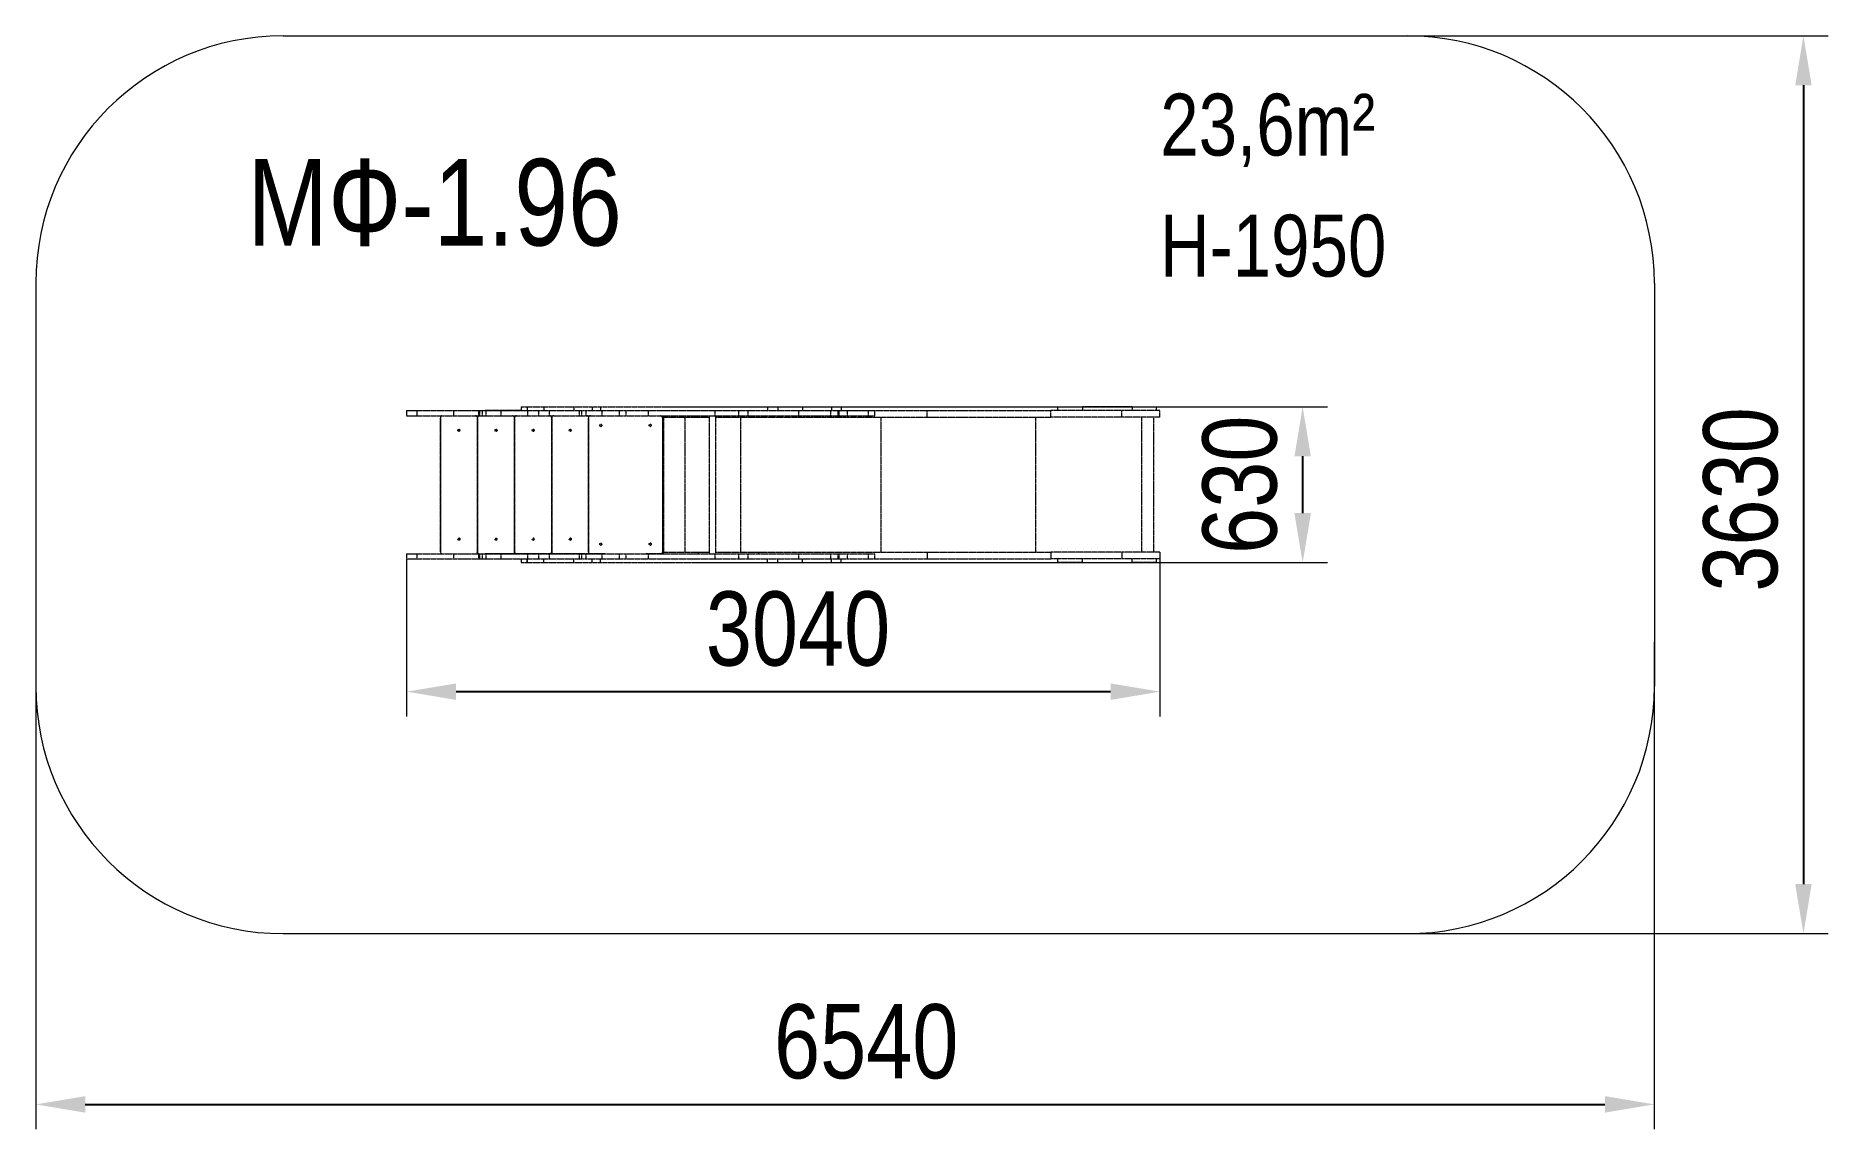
# Model space of a CAD drawing. Header units: millimetres. Extents: x -3045 to 4206, y -2463 to 1957.
import ezdxf

# ---------------------------------------------------------------- set-up
doc = ezdxf.new("R2010")
doc.units = ezdxf.units.MM
doc.linetypes.add('HIDDEN', pattern=[1.905, 1.27, -0.635])
for name, color, linetype in [('DIKOM_АРТИКУЛ', 7, 'Continuous'), ('DIKOM_ЗОНА', 90, 'Continuous'), ('DIKOM_ОБЪЕКТ', 7, 'Continuous'), ('DIKOM_РАЗМЕР_ЗОНА', 7, 'Continuous'), ('DIKOM_РАЗМЕР_ОБЪЕКТА', 7, 'Continuous')]:
    doc.layers.add(name, color=color, linetype=linetype)
doc.styles.add('style1', font='arialbd.ttf', dxfattribs={"width": 0.8})
doc.dimstyles.new('1-50', dxfattribs={"dimtxt": 300, "dimasz": 200, "dimexe": 100, "dimexo": 0, "dimgap": 100, "dimtad": 1, "dimtxsty": 'style1', "dimcen": 200, "dimclrd": 7, "dimclre": 7, "dimclrt": 7, "dimadec": 1, "dimazin": 2, "dimtfac": 1, "dimtmove": 0, "dimatfit": 2, "dimfxl": 0, "dimlwd": 25, "dimlwe": 18, "dimarcsym": 0})

# ---------------------------------------------------------------- blocks, each defined once
blk = doc.blocks.new('*D9')
at = {"layer": 'Defpoints', "color": 0, "transparency": 16777216}
for p in [(-492, 457.5), (-375.8, -172.3), (2079.7, -172.3)]:
    blk.add_point(p, dxfattribs=at)
at = {"layer": 'DIKOM_РАЗМЕР_ОБЪЕКТА', "color": 7, "lineweight": 18, "transparency": 16777216}
for p, q in [((-492, 457.5), (2179.7, 457.5)), ((-375.8, -172.3), (2179.7, -172.3))]:
    blk.add_line(p, q, dxfattribs=at)
at = {"layer": 'DIKOM_РАЗМЕР_ОБЪЕКТА', "color": 7, "lineweight": 25, "transparency": 16777216}
blk.add_line((2079.7, 257.5), (2079.7, 27.7), dxfattribs=at)
at = {"layer": 'DIKOM_РАЗМЕР_ОБЪЕКТА', "color": 7, "transparency": 16777216}
for points in [[(2046.4, 257.5), (2113, 257.5), (2079.7, 457.5)], [(2046.4, 27.7), (2113, 27.7), (2079.7, -172.3)]]:
    blk.add_solid(points, dxfattribs=at)
at = {"layer": 'DIKOM_РАЗМЕР_ОБЪЕКТА', "color": 7, "transparency": 16777216, "insert": (1826.4, 142.6), "char_height": 300, "attachment_point": 5, "rotation": 90, "style": 'style1'}
blk.add_mtext('{\\fArial|b0|i0|c204|p34;630}', dxfattribs=at)
blk = doc.blocks.new('*D10')
at = {"layer": 'Defpoints', "color": 0, "transparency": 16777216}
for p in [(-1545.3, -157.4), (1502.4, -157.4), (1502.4, -694)]:
    blk.add_point(p, dxfattribs=at)
at = {"layer": 'DIKOM_РАЗМЕР_ОБЪЕКТА', "color": 7, "lineweight": 18, "transparency": 16777216}
for p, q in [((-1545.3, -157.4), (-1545.3, -794)), ((1502.4, -157.4), (1502.4, -794))]:
    blk.add_line(p, q, dxfattribs=at)
at = {"layer": 'DIKOM_РАЗМЕР_ОБЪЕКТА', "color": 7, "lineweight": 25, "transparency": 16777216}
blk.add_line((-1345.3, -694), (1302.4, -694), dxfattribs=at)
at = {"layer": 'DIKOM_РАЗМЕР_ОБЪЕКТА', "color": 7, "transparency": 16777216}
for points in [[(-1345.3, -660.7), (-1345.3, -727.4), (-1545.3, -694)], [(1302.4, -660.7), (1302.4, -727.4), (1502.4, -694)]]:
    blk.add_solid(points, dxfattribs=at)
at = {"layer": 'DIKOM_РАЗМЕР_ОБЪЕКТА', "color": 7, "transparency": 16777216, "insert": (38.1, -440.7), "char_height": 300, "attachment_point": 5, "style": 'style1'}
blk.add_mtext('{\\fArial|b0|i0|c204|p34;3040}', dxfattribs=at)
blk = doc.blocks.new('*D11')
at = {"layer": 'Defpoints', "color": 0, "transparency": 16777216}
for p in [(2256.4, 1957.5), (2256.4, -1672.3), (4105.6, -1672.3)]:
    blk.add_point(p, dxfattribs=at)
at = {"layer": 'DIKOM_РАЗМЕР_ЗОНА', "color": 7, "lineweight": 18, "transparency": 16777216}
for p, q in [((2256.4, 1957.5), (4205.6, 1957.5)), ((2256.4, -1672.3), (4205.6, -1672.3))]:
    blk.add_line(p, q, dxfattribs=at)
at = {"layer": 'DIKOM_РАЗМЕР_ЗОНА', "color": 7, "lineweight": 25, "transparency": 16777216}
blk.add_line((4105.6, 1757.5), (4105.6, -1472.3), dxfattribs=at)
at = {"layer": 'DIKOM_РАЗМЕР_ЗОНА', "color": 7, "transparency": 16777216}
for points in [[(4072.3, 1757.5), (4138.9, 1757.5), (4105.6, 1957.5)], [(4072.3, -1472.3), (4138.9, -1472.3), (4105.6, -1672.3)]]:
    blk.add_solid(points, dxfattribs=at)
at = {"layer": 'DIKOM_РАЗМЕР_ЗОНА', "color": 7, "transparency": 16777216, "insert": (3852.3, 83.1), "char_height": 300, "attachment_point": 5, "rotation": 90, "style": 'style1'}
blk.add_mtext('{\\fArial|b0|i0|c204|p34;3630}', dxfattribs=at)
blk = doc.blocks.new('*D12')
at = {"layer": 'Defpoints', "color": 0, "transparency": 16777216}
for p in [(-3045.3, -493.3), (3502.4, -493.3), (3502.4, -2362.7)]:
    blk.add_point(p, dxfattribs=at)
at = {"layer": 'DIKOM_РАЗМЕР_ЗОНА', "color": 7, "lineweight": 18, "transparency": 16777216}
for p, q in [((-3045.3, -493.3), (-3045.3, -2462.7)), ((3502.4, -493.3), (3502.4, -2462.7))]:
    blk.add_line(p, q, dxfattribs=at)
at = {"layer": 'DIKOM_РАЗМЕР_ЗОНА', "color": 7, "lineweight": 25, "transparency": 16777216}
blk.add_line((-2845.3, -2362.7), (3302.4, -2362.7), dxfattribs=at)
at = {"layer": 'DIKOM_РАЗМЕР_ЗОНА', "color": 7, "transparency": 16777216}
for points in [[(-2845.3, -2329.4), (-2845.3, -2396.1), (-3045.3, -2362.7)], [(3302.4, -2329.4), (3302.4, -2396.1), (3502.4, -2362.7)]]:
    blk.add_solid(points, dxfattribs=at)
at = {"layer": 'DIKOM_РАЗМЕР_ЗОНА', "color": 7, "transparency": 16777216, "insert": (314.1, -2109.6), "char_height": 300, "attachment_point": 5, "style": 'style1'}
blk.add_mtext('{\\fArial|b0|i0|c204|p34;6540}', dxfattribs=at)

msp = doc.modelspace()

# ---------------------------------------------------------------- linework, layer by layer
at = {"layer": 'DIKOM_ЗОНА', "color": 3, "lineweight": 15}
for p, q in [((-2045.272, 1957.453), (2502.438, 1957.453)), ((-3045.272, 957.453), (-3045.272, -672.347)), ((3502.438, 957.453), (3502.438, -672.347)), ((-2045.272, -1672.347), (2502.438, -1672.347))]:
    msp.add_line(p, q, dxfattribs=at)
for centre, start, end in [((-2045.272, 957.453), 90, 180), ((2502.438, 957.453), 0, 90), ((-2045.272, -672.347), 180, 270), ((2502.438, -672.347), 270, 0)]:
    msp.add_arc(centre, 1000, start, end, dxfattribs=at)
at = {"layer": 'DIKOM_ОБЪЕКТ', "color": 7, "linetype": 'HIDDEN', "lineweight": 15}
for p, q in [((-1545.272, 442.553), (-1545.272, 421.553)), ((-1545.272, 442.553), (-1504.528, 442.553)), ((-1504.528, 442.553), (-1504.528, 421.553)), ((-1504.528, 442.553), (-1355.296, 442.553)), ((-1355.296, 442.553), (-1355.296, 421.553)), ((-1355.296, 442.553), (-1254.017, 442.553)), ((-1254.017, 442.553), (-1254.017, 421.553)), ((-1254.017, 442.553), (-1228.008, 442.553)), ((-1250.376, 442.453), (-1250.376, 421.553)), ((-1250.376, 442.453), (-1240.267, 442.453)), ((-1240.267, 442.453), (-1240.267, 421.553)), ((-1240.267, 442.453), (-1225.195, 442.453)), ((-1228.008, 442.553), (-1228.008, 442.453)), ((-1081.795, 442.553), (-1228.008, 442.553)), ((-1225.195, 442.453), (-1225.195, 421.553)), ((-1225.195, 442.453), (-1224.389, 442.453)), ((-1224.389, 442.453), (-1224.389, 421.553)), ((-1224.389, 442.453), (-1163.873, 442.453)), ((-1163.873, 442.453), (-1163.873, 421.553)), ((-1163.873, 442.453), (-1057.472, 442.453)), ((-1081.795, 457.453), (-1081.795, 442.453)), ((-1081.795, 457.453), (-1057.472, 457.453)), ((-1057.472, 457.453), (-1057.472, 442.453)), ((-1057.472, 457.453), (-1057.067, 457.453)), ((-1057.472, 442.453), (-1057.067, 442.453)), ((-1057.067, 457.453), (-1057.067, 442.453)), ((-1057.067, 457.453), (-990.447, 457.453)), ((-1057.067, 442.453), (-990.447, 442.453)), ((-1055.916, 442.453), (-1055.916, 421.553)), ((-1011.275, 442.453), (-1011.275, 421.553)), ((-990.447, 457.453), (-990.447, 442.453)), ((-990.447, 457.453), (-869.2, 457.453)), ((-990.447, 442.453), (-869.2, 442.453)), ((-968.868, 442.453), (-968.868, 421.553)), ((-869.2, 457.453), (-869.2, 442.453)), ((-869.2, 457.453), (-795.241, 457.453)), ((-869.2, 442.453), (-830.665, 442.453)), ((-847.36, 442.453), (-847.36, 421.553)), ((-837.47, 442.453), (-837.47, 421.553)), ((-830.665, 442.453), (-819.905, 442.453)), ((-819.905, 442.453), (-819.905, 421.553)), ((-819.905, 442.453), (-754.995, 442.453)), ((-795.241, 457.453), (-795.241, 442.453)), ((-795.241, 457.453), (-760.508, 457.453)), ((-760.508, 457.453), (-760.508, 442.453)), ((-760.508, 457.453), (-85.342, 457.453)), ((-754.995, 442.453), (-754.995, 421.553)), ((-754.995, 442.453), (-685.697, 442.453)), ((-685.697, 442.453), (-685.697, 421.553)), ((-685.697, 442.453), (-658.832, 442.453)), ((-658.832, 442.453), (-658.832, 421.553)), ((-658.832, 442.453), (-567.934, 442.453)), ((-567.934, 442.453), (-567.934, 421.553)), ((-567.934, 442.453), (-299.036, 442.453)), ((-299.036, 442.453), (-299.036, 421.553)), ((-299.036, 442.453), (-202.949, 442.453)), ((-202.949, 442.453), (-202.949, 421.553)), ((-202.949, 442.453), (-164.396, 442.453)), ((-164.396, 442.453), (-164.396, 421.553)), ((-164.396, 442.453), (40.395, 442.453)), ((-85.342, 457.453), (-85.342, 442.453)), ((-85.342, 457.453), (-44.113, 457.453)), ((-44.113, 457.453), (-44.113, 442.453)), ((-44.113, 457.453), (56.488, 457.453)), ((40.395, 442.453), (40.395, 421.553)), ((40.395, 442.453), (169.352, 442.453)), ((56.488, 457.453), (56.488, 442.453)), ((56.488, 457.453), (173.947, 457.453)), ((169.352, 442.453), (169.352, 421.553)), ((169.352, 442.453), (199.657, 442.453)), ((173.947, 457.453), (173.947, 442.453)), ((173.947, 457.453), (213.263, 457.453)), ((199.657, 442.453), (199.657, 421.553)), ((199.657, 442.453), (205.047, 442.453)), ((205.047, 421.553), (205.047, 442.453)), ((205.047, 442.453), (236.814, 442.453)), ((213.263, 457.453), (213.263, 442.453)), ((213.263, 442.553), (560.883, 442.553)), ((236.814, 442.453), (236.814, 421.553)), ((236.814, 442.453), (321.347, 442.453)), ((321.347, 442.453), (321.347, 421.553)), ((321.347, 442.453), (349.463, 442.453)), ((349.463, 421.553), (349.463, 442.453)), ((560.883, 415.553), (560.883, 442.553)), ((560.883, 442.553), (1061.151, 442.553)), ((1061.151, 415.553), (1061.151, 442.553)), ((1348.022, 442.553), (1061.151, 442.553)), ((1087.885, 457.553), (1087.885, 442.553)), ((1087.885, 457.553), (1189.63, 457.553)), ((1189.63, 457.553), (1189.63, 442.553)), ((1389.599, 457.553), (1189.63, 457.553)), ((1348.022, 415.553), (1348.022, 442.553)), ((1502.438, 442.553), (1348.022, 442.553)), ((1389.599, 457.553), (1389.599, 442.553)), ((1389.599, 457.553), (1487.854, 457.553)), ((1487.854, 442.553), (1487.854, 457.553)), ((1502.438, 415.553), (1502.438, 442.553)), ((-1545.272, 421.553), (-1504.528, 421.553)), ((-1504.528, 421.553), (-1355.296, 421.553)), ((-1408.813, 413.553), (-1408.823, 413.553)), ((-1408.823, 413.553), (-1408.823, -128.447)), ((-1408.813, -128.447), (-1408.813, 413.553)), ((-1355.296, 421.553), (-1254.017, 421.553)), ((-1258.813, 413.553), (-1258.813, -128.447)), ((-1258.589, 413.553), (-1258.599, 413.553)), ((-1258.599, 413.553), (-1258.599, -128.447)), ((-1258.589, -128.447), (-1258.589, 413.553)), ((-1254.017, 421.553), (-1250.376, 421.553)), ((-1250.376, 421.553), (-1240.267, 421.553)), ((-1240.267, 421.553), (-1225.195, 421.553)), ((-1225.195, 421.553), (-1224.389, 421.553)), ((-1224.389, 421.553), (-1163.873, 421.553)), ((-1187.579, 362.553), (-1179.609, 362.553)), ((-1163.873, 421.553), (-1055.916, 421.553)), ((-1108.589, 413.553), (-1108.589, -128.447)), ((-1108.375, 413.553), (-1108.375, -128.447)), ((-1108.365, 413.553), (-1108.375, 413.553)), ((-1108.365, -128.447), (-1108.365, 413.553)), ((-1055.916, 421.553), (-1011.275, 421.553)), ((-1011.275, 421.553), (-968.868, 421.553)), ((-968.868, 421.553), (-847.36, 421.553)), ((-958.365, 413.553), (-958.365, -128.447)), ((-958.141, 413.553), (-958.151, 413.553)), ((-958.151, 413.553), (-958.151, -128.447)), ((-958.141, -128.447), (-958.141, 413.553)), ((-847.36, 421.553), (-837.47, 421.553)), ((-837.47, 421.553), (-819.905, 421.553)), ((-819.905, 421.553), (-754.995, 421.553)), ((-809.917, 413.553), (-809.928, 413.553)), ((-809.928, 413.553), (-809.928, -128.447)), ((-809.917, -128.447), (-809.917, 413.553)), ((-754.995, 421.553), (-685.697, 421.553)), ((-685.697, 421.553), (-658.832, 421.553)), ((-658.832, 421.553), (-567.934, 421.553)), ((-567.934, 421.553), (-299.036, 421.553)), ((-509.918, 413.553), (-509.918, -128.447)), ((-509.484, 421.553), (-509.484, -136.547)), ((-507.984, 415.553), (-507.984, 421.553)), ((-507.984, 415.553), (-366.109, 415.553)), ((-506.484, 415.553), (-506.484, -130.447)), ((-419.945, 415.553), (-419.945, -130.447)), ((-366.109, 415.553), (-366.109, 421.553)), ((-366.109, 415.553), (-321.484, 415.553)), ((-321.484, 421.553), (-321.484, -136.547)), ((-299.036, 421.553), (-202.949, 421.553)), ((-294.484, -136.547), (-294.484, 421.553)), ((-294.484, 415.553), (-122.176, 415.553)), ((-202.949, 421.553), (-164.396, 421.553)), ((-194.97, 415.553), (-194.97, -130.447)), ((-164.396, 421.553), (40.395, 421.553)), ((-122.176, 415.553), (-122.176, 421.553)), ((-122.176, 415.553), (560.883, 415.553)), ((40.395, 421.553), (169.352, 421.553)), ((169.352, 421.553), (199.657, 421.553)), ((199.657, 421.553), (205.047, 421.553)), ((205.047, 421.553), (236.814, 421.553)), ((236.814, 421.553), (321.347, 421.553)), ((321.347, 421.553), (349.463, 421.553)), ((373.438, 415.553), (373.438, -130.447)), ((560.883, 415.553), (1061.151, 415.553)), ((998.773, 415.553), (998.773, -130.447)), ((1348.022, 415.553), (1061.151, 415.553)), ((1502.438, 415.553), (1348.022, 415.553)), ((1428.311, 415.553), (1428.311, -130.447)), ((1477.438, -130.447), (1477.438, 415.553)), ((-1545.272, -136.447), (-1545.272, -157.447)), ((-1545.272, -136.447), (-1504.528, -136.447)), ((-1504.528, -136.447), (-1504.528, -157.447)), ((-1504.528, -136.447), (-1355.296, -136.447)), ((-1408.823, -128.447), (-1408.813, -128.447)), ((-1355.296, -136.447), (-1355.296, -157.447)), ((-1355.296, -136.447), (-1254.017, -136.447)), ((-1258.599, -128.447), (-1258.589, -128.447)), ((-1254.017, -136.447), (-1254.017, -157.447)), ((-1254.017, -136.447), (-1228.008, -136.447)), ((-1250.376, -136.547), (-1250.376, -157.447)), ((-1250.376, -136.547), (-1240.267, -136.547)), ((-1240.267, -136.547), (-1240.267, -157.447)), ((-1240.267, -136.547), (-1225.195, -136.547)), ((-1228.008, -136.447), (-1228.008, -136.547)), ((-1026.325, -136.447), (-1228.008, -136.447)), ((-1225.195, -136.547), (-1225.195, -157.447)), ((-1225.195, -136.547), (-1224.389, -136.547)), ((-1224.389, -136.547), (-1224.389, -157.447)), ((-1224.389, -136.547), (-1163.873, -136.547)), ((-1187.579, -77.447), (-1179.609, -77.447)), ((-1163.873, -136.547), (-1163.873, -157.447)), ((-1163.873, -136.547), (-1055.916, -136.547)), ((-1108.375, -128.447), (-1108.365, -128.447)), ((-1055.916, -136.547), (-1011.275, -136.547)), ((-1055.916, -136.547), (-1055.916, -157.347)), ((-1026.325, -136.547), (-1026.325, -136.447)), ((-961.366, -136.447), (-1026.325, -136.447)), ((-1011.275, -136.547), (-968.868, -136.547)), ((-1011.275, -136.547), (-1011.275, -157.347)), ((-968.868, -136.547), (-847.36, -136.547)), ((-968.868, -136.547), (-968.868, -157.347)), ((-961.366, -136.547), (-961.366, -136.447)), ((-864.273, -136.447), (-961.366, -136.447)), ((-958.151, -128.447), (-958.141, -128.447)), ((-864.273, -136.547), (-864.273, -136.447)), ((-801.917, -136.447), (-864.273, -136.447)), ((-847.36, -136.547), (-837.47, -136.547)), ((-847.36, -136.547), (-847.36, -157.347)), ((-837.47, -136.547), (-819.905, -136.547)), ((-837.47, -136.547), (-837.47, -157.347)), ((-819.905, -136.547), (-819.905, -157.447)), ((-819.905, -136.547), (-754.995, -136.547)), ((-809.928, -128.447), (-809.917, -128.447)), ((-801.917, -136.447), (-801.928, -136.447)), ((-742.918, -136.447), (-801.917, -136.447)), ((-756.265, -136.547), (-756.265, -136.447)), ((-754.995, -136.547), (-754.995, -157.447)), ((-754.995, -136.547), (-685.697, -136.547)), ((-742.928, -136.447), (-741.667, -136.547)), ((-741.657, -136.547), (-742.918, -136.447)), ((-685.697, -136.547), (-685.697, -157.447)), ((-685.697, -136.547), (-658.832, -136.547)), ((-658.832, -136.547), (-658.832, -157.447)), ((-658.832, -136.547), (-567.934, -136.547)), ((-576.918, -136.447), (-578.179, -136.547)), ((-517.918, -136.447), (-576.918, -136.447)), ((-567.934, -136.547), (-567.934, -157.447)), ((-567.934, -136.547), (-299.036, -136.547)), ((-542.42, -136.547), (-542.42, -136.447)), ((-509.484, -136.447), (-517.918, -136.447)), ((-507.984, -130.447), (-507.984, -136.547)), ((-507.984, -130.447), (-366.109, -130.447)), ((-366.109, -130.447), (-321.484, -130.447)), ((-366.109, -130.447), (-366.109, -136.547)), ((-299.036, -136.547), (-299.036, -157.447)), ((-299.036, -136.547), (-202.949, -136.547)), ((-294.484, -130.447), (-122.176, -130.447)), ((-202.949, -136.547), (-202.949, -157.447)), ((-202.949, -136.547), (-164.396, -136.547)), ((-164.396, -136.547), (-164.396, -157.447)), ((-164.396, -136.547), (40.395, -136.547)), ((-122.176, -130.447), (560.883, -130.447)), ((-122.176, -130.447), (-122.176, -136.547)), ((40.395, -136.547), (40.395, -157.447)), ((40.395, -136.547), (169.352, -136.547)), ((169.352, -136.547), (169.352, -157.447)), ((169.352, -136.547), (199.657, -136.547)), ((199.657, -136.547), (199.657, -157.447)), ((199.657, -136.547), (205.047, -136.547)), ((205.047, -157.447), (205.047, -136.547)), ((205.047, -136.547), (236.814, -136.547)), ((236.814, -136.547), (236.814, -157.447)), ((236.814, -136.547), (321.347, -136.547)), ((321.347, -136.547), (321.347, -157.447)), ((321.347, -136.547), (349.463, -136.547)), ((349.463, -157.447), (349.463, -136.547)), ((560.883, -130.447), (560.883, -157.447)), ((560.883, -130.447), (1061.151, -130.447)), ((1061.151, -130.447), (1061.151, -157.447)), ((1348.022, -130.447), (1061.151, -130.447)), ((1348.022, -130.447), (1348.022, -157.447)), ((1502.438, -130.447), (1348.022, -130.447)), ((1502.438, -130.447), (1502.438, -157.447)), ((-1545.272, -157.447), (-1504.528, -157.447)), ((-1504.528, -157.447), (-1355.296, -157.447)), ((-1355.296, -157.447), (-1254.017, -157.447)), ((-1254.017, -157.447), (-1250.376, -157.447)), ((-1250.376, -157.447), (-1240.267, -157.447)), ((-1240.267, -157.447), (-1225.195, -157.447)), ((-1225.195, -157.447), (-1224.389, -157.447)), ((-1224.389, -157.447), (-1163.873, -157.447)), ((-1163.873, -157.447), (-1057.472, -157.447)), ((-1081.795, -157.447), (-1081.795, -172.347)), ((-1081.795, -172.347), (-1057.472, -172.347)), ((-1057.472, -157.347), (-1057.472, -172.347)), ((-1057.472, -157.347), (-1057.067, -157.347)), ((-1057.472, -172.347), (-1057.067, -172.347)), ((-1057.067, -172.347), (-1057.067, -157.347)), ((-1057.067, -157.347), (-990.447, -157.347)), ((-1057.067, -172.347), (-990.447, -172.347)), ((-990.447, -172.347), (-990.447, -157.347)), ((-990.447, -157.347), (-869.2, -157.347)), ((-990.447, -172.347), (-869.2, -172.347)), ((-869.2, -172.347), (-869.2, -157.347)), ((-869.2, -157.347), (-830.665, -157.347)), ((-869.2, -172.347), (-795.241, -172.347)), ((-830.665, -157.447), (-819.905, -157.447)), ((-819.905, -157.447), (-754.995, -157.447)), ((-795.241, -172.347), (-795.241, -157.447)), ((-795.241, -172.347), (-760.508, -172.347)), ((-760.508, -172.347), (-760.508, -157.447)), ((-760.508, -172.347), (-85.342, -172.347)), ((-754.995, -157.447), (-685.697, -157.447)), ((-685.697, -157.447), (-658.832, -157.447)), ((-658.832, -157.447), (-567.934, -157.447)), ((-567.934, -157.447), (-299.036, -157.447)), ((-299.036, -157.447), (-202.949, -157.447)), ((-202.949, -157.447), (-164.396, -157.447)), ((-164.396, -157.447), (40.395, -157.447)), ((-85.342, -172.347), (-85.342, -157.447)), ((-85.342, -172.347), (-44.113, -172.347)), ((-44.113, -172.347), (-44.113, -157.447)), ((-44.113, -172.347), (56.488, -172.347)), ((40.395, -157.447), (169.352, -157.447)), ((56.488, -172.347), (56.488, -157.447)), ((56.488, -172.347), (173.947, -172.347)), ((169.352, -157.447), (199.657, -157.447)), ((173.947, -172.347), (173.947, -157.447)), ((173.947, -172.347), (213.263, -172.347)), ((199.657, -157.447), (205.047, -157.447)), ((205.047, -157.447), (236.814, -157.447)), ((213.263, -172.347), (213.263, -157.447)), ((236.814, -157.447), (321.347, -157.447)), ((321.347, -157.447), (349.463, -157.447)), ((349.463, -157.447), (560.883, -157.447)), ((560.883, -157.447), (1061.151, -157.447)), ((1348.022, -157.447), (1061.151, -157.447)), ((1087.885, -157.447), (1087.885, -172.447)), ((1189.63, -172.447), (1087.885, -172.447)), ((1189.63, -172.447), (1189.63, -157.447)), ((1189.63, -172.447), (1389.599, -172.447)), ((1502.438, -157.447), (1348.022, -157.447)), ((1389.599, -172.447), (1389.599, -157.447)), ((1487.854, -172.447), (1389.599, -172.447)), ((1487.854, -172.447), (1487.854, -157.447))]:
    msp.add_line(p, q, dxfattribs=at)
for centre in [(-1333.803, 362.553), (-1183.579, 362.553), (-1033.355, 362.553), (-883.131, 362.553), (-759.907, 382.553), (-559.908, 382.553), (-1333.803, -77.447), (-1183.579, -77.447), (-1033.355, -77.447), (-883.131, -77.447), (-759.907, -97.447), (-559.908, -97.447)]:
    msp.add_circle(centre, 4, dxfattribs=at)
for centre, radius, start, end in [((-1400.823, 413.553), 8, 90.0000855, 179.9999145), ((-1400.813, 413.553), 8, 90.0000855, 179.9999145), ((-1333.856, 362.553), 4, 359.9998989, 90.0001011), ((-1333.855, 362.553), 4, 269.9986916, 0.001095), ((-1333.833, 362.553), 4, 359.9998989, 90.0001011), ((-1333.833, 362.553), 4, 269.9999039, 90.0000961), ((-1333.833, 362.553), 4, 269.9986916, 0.001095), ((-1266.813, 413.553), 8, 0.0003284, 89.9996716), ((-1250.599, 413.553), 8, 90.0003284, 179.9996716), ((-1250.589, 413.553), 8, 90.0003284, 179.9996716), ((-1183.609, 362.553), 4, 270.0000462, 89.9999538), ((-1116.589, 413.553), 8, 359.9997823, 90.0000043), ((-1100.375, 413.553), 8, 90.000207, 179.999793), ((-1100.365, 413.553), 8, 89.9999957, 180.0002177), ((-1033.408, 362.553), 4, 0.0004421, 89.9995579), ((-1033.408, 362.553), 4, 269.9992348, 0.0005518), ((-1033.385, 362.553), 4, 0.000661, 89.999339), ((-1033.385, 362.553), 4, 270.0001885, 89.9998115), ((-1033.385, 362.553), 4, 269.9994537, 0.0003329), ((-966.365, 413.553), 8, 0.0000998, 89.9997935), ((-950.151, 413.553), 8, 90.0001621, 179.9999446), ((-950.141, 413.553), 8, 90.0002688, 179.9999446), ((-883.184, 362.553), 4, 0.0003682, 89.9994184), ((-883.184, 362.553), 4, 269.9993743, 0.0006257), ((-883.161, 362.553), 4, 0.0004776, 89.9995224), ((-883.161, 362.553), 4, 269.999975, 90.000025), ((-883.161, 362.553), 4, 269.9992703, 0.0005162), ((-816.141, 413.553), 8, 27.3319957, 89.9999861), ((-801.928, 413.553), 8, 90.0001315, 180.0000286), ((-801.917, 413.553), 8, 90.0001315, 180.0000286), ((-759.938, 382.553), 4, 270.0000497, 89.9999503), ((-559.938, 382.553), 4, 270.000112, 89.999888), ((-517.918, 413.553), 8, 0.0000554, 89.9998379), ((-1400.823, -128.447), 8, 180.0000855, 269.9999145), ((-1400.813, -128.447), 8, 180.0000855, 269.9999145), ((-1333.855, -77.447), 4, 359.998905, 90.0013084), ((-1333.856, -77.447), 4, 269.9998989, 0.0001011), ((-1333.833, -77.447), 4, 359.998905, 90.0013084), ((-1333.833, -77.447), 4, 269.9998709, 90.0001291), ((-1333.833, -77.447), 4, 269.9998989, 0.0001011), ((-1266.813, -128.447), 8, 270.0003284, 359.9996716), ((-1250.599, -128.447), 8, 180.0003284, 269.9996716), ((-1250.589, -128.447), 8, 180.0003284, 269.9996716), ((-1183.609, -77.447), 4, 270.0000132, 89.9999868), ((-1116.589, -128.447), 8, 269.9999957, 0.0002177), ((-1100.375, -128.447), 8, 180.000207, 269.999793), ((-1100.365, -128.447), 8, 179.9997823, 270.0000043), ((-1033.408, -77.447), 4, 359.9994482, 90.0007652), ((-1033.408, -77.447), 4, 270.0004421, 359.9995579), ((-1033.385, -77.447), 4, 359.9996671, 90.0005463), ((-1033.385, -77.447), 4, 270.0001555, 89.9998445), ((-1033.385, -77.447), 4, 270.000661, 359.999339), ((-966.365, -128.447), 8, 270.0002065, 359.9999002), ((-950.151, -128.447), 8, 180.0000554, 269.9998379), ((-950.141, -128.447), 8, 180.0000554, 269.9997312), ((-883.184, -77.447), 4, 359.9993743, 90.0006257), ((-883.184, -77.447), 4, 270.0005816, 359.9996318), ((-883.161, -77.447), 4, 359.9994838, 90.0007297), ((-883.161, -77.447), 4, 269.999942, 90.000058), ((-883.161, -77.447), 4, 270.0004776, 359.9995224), ((-816.141, -128.447), 8, 270.0000139, 332.6680043), ((-801.928, -128.447), 8, 179.9999714, 269.9998685), ((-801.917, -128.447), 8, 179.9999714, 269.9998685), ((-759.938, -97.447), 4, 270.0001264, 89.9998736), ((-559.938, -97.447), 4, 270.0001887, 89.9998113), ((-517.918, -128.447), 8, 270.0001621, 359.9999446)]:
    msp.add_arc(centre, radius, start, end, dxfattribs=at)

# ---------------------------------------------------------------- texts
at = {"layer": 'DIKOM_АРТИКУЛ', "insert": (-2189.269, 1459.836), "char_height": 350, "attachment_point": 1, "style": 'style1'}
msp.add_mtext_dynamic_manual_height_columns('{\\fArial|b0|i0|c204|p34;MФ-1.96}', width=5885.53069, gutter_width=20, heights=[0], dxfattribs=at)
at = {"layer": 'DIKOM_РАЗМЕР_ОБЪЕКТА', "char_height": 250, "attachment_point": 1, "style": 'style1'}
for s, insert in [('{\\fArial|b0|i0|c204|p34;23,6m²}', (1503.702, 1723.659)), ('{\\fArial|b0|i0|c204|p34;H-1950}', (1502.089, 1234.375))]:
    msp.add_mtext_dynamic_manual_height_columns(s, width=5885.53069, gutter_width=20, heights=[0], dxfattribs=dict(at, insert=insert))

# ---------------------------------------------------------------- dimensions: what is measured, and where the dimension line sits
at = {"layer": 'DIKOM_РАЗМЕР_ЗОНА'}
dim = msp.add_linear_dim(base=(4105.613, -1672.347), p1=(2256.408, 1957.453), p2=(2256.408, -1672.347), angle=90, text='{\\fArial|b0|i0|c204|p34;3630}', dimstyle='1-50', dxfattribs=at)
dim.commit()
dim.dimension.update_dxf_attribs({"geometry": '*D11', "text_midpoint": (4105.613, 83.134), "dimtype": 160})
dim = msp.add_linear_dim(base=(3502.438, -2362.729), p1=(-3045.272, -493.282), p2=(3502.438, -493.282), text='{\\fArial|b0|i0|c204|p34;6540}', dimstyle='1-50', dxfattribs=at)
dim.commit()
dim.dimension.update_dxf_attribs({"geometry": '*D12', "text_midpoint": (314.083, -2362.729), "dimtype": 160})
at = {"layer": 'DIKOM_РАЗМЕР_ОБЪЕКТА'}
dim = msp.add_linear_dim(base=(2079.715, -172.347), p1=(-492.012, 457.453), p2=(-375.772, -172.347), angle=90, text='{\\fArial|b0|i0|c204|p34;630}', dimstyle='1-50', dxfattribs=at)
dim.commit()
dim.dimension.update_dxf_attribs({"geometry": '*D9', "text_midpoint": (2079.715, 142.553), "dimtype": 160})
dim = msp.add_linear_dim(base=(1502.438, -694.023), p1=(-1545.272, -157.447), p2=(1502.438, -157.447), text='{\\fArial|b0|i0|c204|p34;3040}', dimstyle='1-50', dxfattribs=at)
dim.commit()
dim.dimension.update_dxf_attribs({"geometry": '*D10', "text_midpoint": (38.146, -694.023), "dimtype": 160})

doc.saveas('drawing.dxf')
